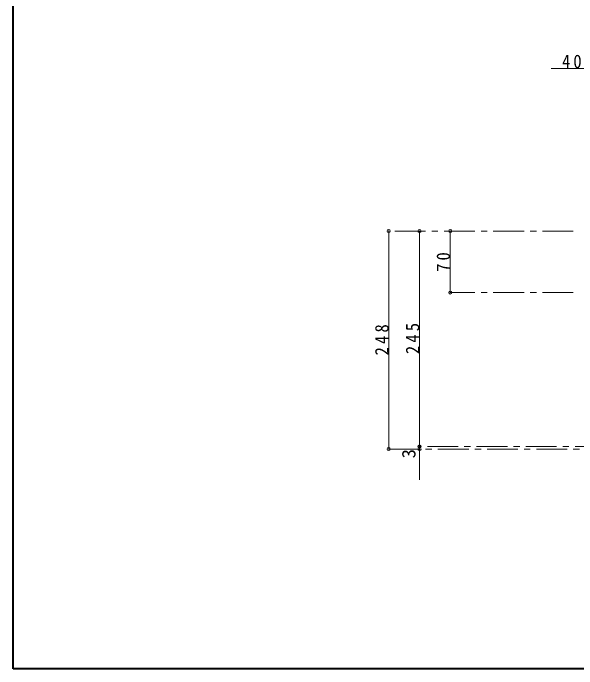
# Model space of a CAD drawing. Units: millimetres at full size, sheet at 1:7. Extents: x -1487 to 1348, y -983 to 984.
# Drawn here: x -1487 to -846, y -983 to -238 of the extents above; entities that cross this region are included whole.
import ezdxf
from ezdxf.enums import TextEntityAlignment as Align

# ---------------------------------------------------------------- set-up
doc = ezdxf.new("R2010")
doc.units = ezdxf.units.MM
doc.header["$LTSCALE"] = 7
doc.header["$PDMODE"] = 32
doc.header["$PDSIZE"] = 3.5
doc.linetypes.add('CHAIN1', pattern=[8, 5, -1, 1, -1])
doc.layers.add('0-A', color=4, linetype='Continuous', lineweight=9)
doc.styles.add('ＭＳ ゴシック', font='')
doc.styles.get('ＭＳ ゴシック').set_extended_font_data('MS Gothic')

msp = doc.modelspace()

# ---------------------------------------------------------------- linework, layer by layer
at = {"layer": '0-A', "color": 1, "lineweight": 40}
for p, q in [((-1487.357, -983.487), (-1487.357, 983.513)), ((1347.643, -983.487), (-1487.357, -983.487))]:
    msp.add_line(p, q, dxfattribs=at)
at = {"layer": '0-A'}
for p, q in [((-874.857, -300.487), (-799.857, -300.487)), ((-1059.857, -485.487), (-1059.857, -733.487)), ((-1024.857, -730.487), (-1024.857, -485.487)), ((-989.857, -485.487), (-989.857, -555.487)), ((-1024.857, -730.487), (-1024.857, -768.487))]:
    msp.add_line(p, q, dxfattribs=at)
at = {"layer": '0-A', "linetype": 'CHAIN1'}
for p, q in [((-849.857, -485.487), (-1059.857, -485.487)), ((-849.857, -555.487), (-989.857, -555.487)), ((-812.857, -730.487), (-1024.857, -730.487)), ((-1059.857, -733.487), (-812.857, -733.487))]:
    msp.add_line(p, q, dxfattribs=at)
at = {"layer": '0-A'}
for p in [(-1059.857, -485.487), (-1024.857, -485.487), (-989.857, -485.487), (-989.857, -555.487), (-1024.857, -730.487), (-1059.857, -733.487), (-1024.857, -733.487)]:
    msp.add_point(p, dxfattribs=at)

# ---------------------------------------------------------------- texts
at = {"layer": '0-A', "color": 7, "style": 'ＭＳ ゴシック'}
msp.add_text('3', height=15.4, rotation=90, dxfattribs=at).set_placement((-1024.857, -743.987), align=Align.BOTTOM_LEFT)
at = {"layer": '0-A', "color": 7, "insert": (-862.607, -300.487), "char_height": 15.4, "attachment_point": 7, "style": 'ＭＳ ゴシック'}
msp.add_mtext('\\T1.36;\\W0.9;40', dxfattribs=at)
at = {"layer": '0-A', "color": 7, "char_height": 15.4, "attachment_point": 7, "rotation": 90, "style": 'ＭＳ ゴシック'}
for s, insert in [('\\T1.36;\\W0.9;70', (-989.857, -531.862)), ('\\T1.38;\\W0.9;248', (-1059.857, -626.987)), ('\\T1.38;\\W0.9;245', (-1024.857, -625.487))]:
    msp.add_mtext(s, dxfattribs=dict(at, insert=insert))

doc.saveas('drawing.dxf')
